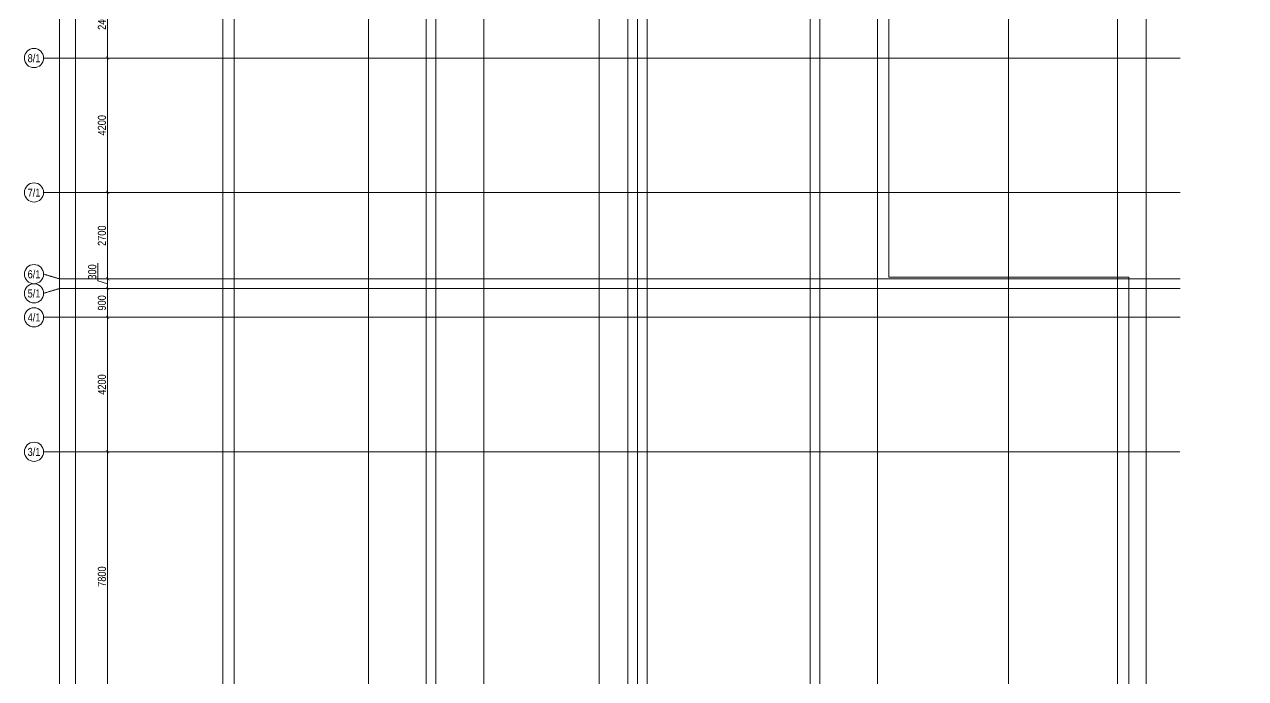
# Model space of a CAD drawing. Header units: millimetres. Extents: x -65509 to 912790, y 446 to 713294.
# Drawn here: x 102768 to 140927, y 571975 to 592411 of the extents above; entities that cross this region are included whole.
import ezdxf
from ezdxf.enums import TextEntityAlignment as Align

# ---------------------------------------------------------------- set-up
doc = ezdxf.new("R2010")
doc.units = ezdxf.units.MM
doc.linetypes.add('CENTER2', pattern=[28.575, 19.05, -3.175, 3.175, -3.175])
doc.linetypes.add('DASHED', pattern=[19.05, 12.7, -6.35])
doc.layers.get('Defpoints').update_dxf_attribs({"color": 250})
doc.layers.add('АР_Делит', color=250, linetype='Continuous', lineweight=0, plot=False)
doc.layers.add('РД_Оси_100', color=250, linetype='Continuous', lineweight=0)
doc.layers.add('РД_Оси_размер', color=250, linetype='Continuous', lineweight=0)
doc.styles.add('style1', font='ARIALN.TTF')
doc.styles.add('ккк', font='isocpeur.ttf', dxfattribs={"width": 0.85, "oblique": 15})
doc.dimstyles.new('Dim100_ареал', dxfattribs={"dimscale": 100, "dimtxt": 2.5, "dimasz": 1, "dimexe": 1, "dimexo": 1, "dimgap": 0.5, "dimtad": 1, "dimzin": 12, "dimdsep": 46, "dimtxsty": 'style1', "dimblk": 'ARCHTICK', "dimcen": 1, "dimdle": 1, "dimclrd": 256, "dimclre": 256, "dimaunit": 1, "dimadec": 0, "dimazin": 3, "dimtfac": 1, "dimtmove": 1, "dimatfit": 3, "dimldrblk": 'OPEN30', "dimfxl": 4, "dimfxlon": 1, "dimtolj": 1, "dimtzin": 0, "dimlwd": 9, "dimlwe": 9, "dimarcsym": 0})

# ---------------------------------------------------------------- blocks, each defined once
blk = doc.blocks.new('A-iden')
at = {"linetype": 'Continuous', "lineweight": 5}
blk.add_circle((0, -4), 3, dxfattribs=at)
at = {"color": 0, "linetype": 'Continuous', "lineweight": 20, "style": 'ккк', "width": 0.85}
blk.add_attdef('ID', text='', height=8, dxfattribs=at).set_placement((0.31, -3.85), align=Align.MIDDLE_CENTER)
blk = doc.blocks.new('_ArchTick')
at = {"color": 0, "linetype": 'ByBlock', "const_width": 0.15}
blk.add_lwpolyline([(-0.5, -0.5), (0.5, 0.5)], dxfattribs=at)
blk = doc.blocks.new('*D245')
at = {"layer": 'Defpoints', "color": 0, "transparency": 16777216}
for p in [(-5455, 134700), (-2955, 134700), (-2955, 0)]:
    blk.add_point(p, dxfattribs=at)
at = {"layer": 'РД_Оси_размер', "color": 0, "lineweight": 5, "transparency": 16777216}
for p, q in [((-5455, -100), (-5455, 134800)), ((-5255, 134700), (-5555, 134700)), ((-5255, 0), (-5555, 0))]:
    blk.add_line(p, q, dxfattribs=at)
at = {"layer": 'РД_Оси_размер', "color": 0, "lineweight": 5, "transparency": 16777216, "xscale": 100, "yscale": 100, "zscale": 100}
for p, rotation in [((-5455, 134700), 90), ((-5455, 0), 270)]:
    blk.add_blockref('_ArchTick', p, dxfattribs=dict(at, rotation=rotation))
at = {"layer": 'РД_Оси_размер', "color": 0, "transparency": 16777216, "insert": (-5633, 67350), "char_height": 250, "attachment_point": 5, "rotation": 90, "style": 'style1'}
blk.add_mtext('\\A1;134700', dxfattribs=at)
blk = doc.blocks.new('_Open30')
at = {"color": 0, "linetype": 'ByBlock', "lineweight": -2}
for p, q in [((-1, 0.27), (0, 0)), ((0, 0), (-1, -0.27)), ((0, 0), (-1, 0))]:
    blk.add_line(p, q, dxfattribs=at)
blk = doc.blocks.new('*D206')
at = {"layer": 'Defpoints', "color": 0, "transparency": 16777216}
for p in [(-3955, 21300), (-2955, 21300), (-3220, 13500)]:
    blk.add_point(p, dxfattribs=at)
at = {"layer": 'РД_Оси_размер', "color": 0, "lineweight": 5, "transparency": 16777216}
for p, q in [((-3955, 13400), (-3955, 21400)), ((-3755, 21300), (-4055, 21300)), ((-3755, 13500), (-4055, 13500))]:
    blk.add_line(p, q, dxfattribs=at)
at = {"layer": 'РД_Оси_размер', "color": 0, "lineweight": 5, "transparency": 16777216, "xscale": 100, "yscale": 100, "zscale": 100}
for p, rotation in [((-3955, 21300), 90), ((-3955, 13500), 270)]:
    blk.add_blockref('_ArchTick', p, dxfattribs=dict(at, rotation=rotation))
at = {"layer": 'РД_Оси_размер', "color": 0, "transparency": 16777216, "insert": (-4133, 17400), "char_height": 250, "attachment_point": 5, "rotation": 90, "style": 'style1'}
blk.add_mtext('\\A1;7800', dxfattribs=at)
blk = doc.blocks.new('*D246')
at = {"layer": 'Defpoints', "color": 0, "transparency": 16777216}
for p in [(-3955, 25500), (-2955, 25500), (-2955, 21300)]:
    blk.add_point(p, dxfattribs=at)
at = {"layer": 'РД_Оси_размер', "color": 0, "lineweight": 5, "transparency": 16777216}
for p, q in [((-3955, 21200), (-3955, 25600)), ((-3755, 25500), (-4055, 25500)), ((-3755, 21300), (-4055, 21300))]:
    blk.add_line(p, q, dxfattribs=at)
at = {"layer": 'РД_Оси_размер', "color": 0, "lineweight": 5, "transparency": 16777216, "xscale": 100, "yscale": 100, "zscale": 100}
for p, rotation in [((-3955, 25500), 90), ((-3955, 21300), 270)]:
    blk.add_blockref('_ArchTick', p, dxfattribs=dict(at, rotation=rotation))
at = {"layer": 'РД_Оси_размер', "color": 0, "transparency": 16777216, "insert": (-4133, 23400), "char_height": 250, "attachment_point": 5, "rotation": 90, "style": 'style1'}
blk.add_mtext('\\A1;4200', dxfattribs=at)
blk = doc.blocks.new('*D247')
at = {"layer": 'Defpoints', "color": 0, "transparency": 16777216}
for p in [(-3955, 26400), (-2955, 26400), (-2955, 25500)]:
    blk.add_point(p, dxfattribs=at)
at = {"layer": 'РД_Оси_размер', "color": 0, "lineweight": 5, "transparency": 16777216}
for p, q in [((-3755, 26400), (-4055, 26400)), ((-3955, 25400), (-3955, 26500)), ((-3755, 25500), (-4055, 25500))]:
    blk.add_line(p, q, dxfattribs=at)
at = {"layer": 'РД_Оси_размер', "color": 0, "lineweight": 5, "transparency": 16777216, "xscale": 100, "yscale": 100, "zscale": 100}
for p, rotation in [((-3955, 26400), 90), ((-3955, 25500), 270)]:
    blk.add_blockref('_ArchTick', p, dxfattribs=dict(at, rotation=rotation))
at = {"layer": 'РД_Оси_размер', "color": 0, "transparency": 16777216, "insert": (-4133, 25950), "char_height": 250, "attachment_point": 5, "rotation": 90, "style": 'style1'}
blk.add_mtext('\\A1;900', dxfattribs=at)
blk = doc.blocks.new('*D248')
at = {"layer": 'Defpoints', "color": 0, "transparency": 16777216}
for p in [(-3955, 26700), (-2955, 26700), (-2955, 26400)]:
    blk.add_point(p, dxfattribs=at)
at = {"layer": 'РД_Оси_размер', "color": 0, "lineweight": 5, "transparency": 16777216}
for p, q in [((-4258, 26641), (-4258, 27193)), ((-3955, 26300), (-3955, 26800)), ((-3955, 26550), (-4258, 26641)), ((-3755, 26700), (-4055, 26700)), ((-3755, 26400), (-4055, 26400))]:
    blk.add_line(p, q, dxfattribs=at)
at = {"layer": 'РД_Оси_размер', "color": 0, "lineweight": 5, "transparency": 16777216, "xscale": 100, "yscale": 100, "zscale": 100}
for p, rotation in [((-3955, 26700), 90), ((-3955, 26400), 270)]:
    blk.add_blockref('_ArchTick', p, dxfattribs=dict(at, rotation=rotation))
at = {"layer": 'РД_Оси_размер', "color": 0, "transparency": 16777216, "insert": (-4435, 26917), "char_height": 250, "attachment_point": 5, "rotation": 90, "style": 'style1'}
blk.add_mtext('\\A1;300', dxfattribs=at)
blk = doc.blocks.new('*D249')
at = {"layer": 'Defpoints', "color": 0, "transparency": 16777216}
for p in [(-3955, 29400), (-2955, 29400), (-2955, 26700)]:
    blk.add_point(p, dxfattribs=at)
at = {"layer": 'РД_Оси_размер', "color": 0, "lineweight": 5, "transparency": 16777216}
for p, q in [((-3755, 29400), (-4055, 29400)), ((-3955, 26600), (-3955, 29500)), ((-3755, 26700), (-4055, 26700))]:
    blk.add_line(p, q, dxfattribs=at)
at = {"layer": 'РД_Оси_размер', "color": 0, "lineweight": 5, "transparency": 16777216, "xscale": 100, "yscale": 100, "zscale": 100}
for p, rotation in [((-3955, 29400), 90), ((-3955, 26700), 270)]:
    blk.add_blockref('_ArchTick', p, dxfattribs=dict(at, rotation=rotation))
at = {"layer": 'РД_Оси_размер', "color": 0, "transparency": 16777216, "insert": (-4133, 28050), "char_height": 250, "attachment_point": 5, "rotation": 90, "style": 'style1'}
blk.add_mtext('\\A1;2700', dxfattribs=at)
blk = doc.blocks.new('*D250')
at = {"layer": 'Defpoints', "color": 0, "transparency": 16777216}
for p in [(-3955, 33600), (-2955, 33600), (-2955, 29400)]:
    blk.add_point(p, dxfattribs=at)
at = {"layer": 'РД_Оси_размер', "color": 0, "lineweight": 5, "transparency": 16777216}
for p, q in [((-3755, 33600), (-4055, 33600)), ((-3955, 29300), (-3955, 33700)), ((-3755, 29400), (-4055, 29400))]:
    blk.add_line(p, q, dxfattribs=at)
at = {"layer": 'РД_Оси_размер', "color": 0, "lineweight": 5, "transparency": 16777216, "xscale": 100, "yscale": 100, "zscale": 100}
for p, rotation in [((-3955, 33600), 90), ((-3955, 29400), 270)]:
    blk.add_blockref('_ArchTick', p, dxfattribs=dict(at, rotation=rotation))
at = {"layer": 'РД_Оси_размер', "color": 0, "transparency": 16777216, "insert": (-4133, 31500), "char_height": 250, "attachment_point": 5, "rotation": 90, "style": 'style1'}
blk.add_mtext('\\A1;4200', dxfattribs=at)
blk = doc.blocks.new('*D251')
at = {"layer": 'Defpoints', "color": 0, "transparency": 16777216}
for p in [(-3955, 36000), (-2955, 36000), (-2955, 33600)]:
    blk.add_point(p, dxfattribs=at)
at = {"layer": 'РД_Оси_размер', "color": 0, "lineweight": 5, "transparency": 16777216}
for p, q in [((-3755, 36000), (-4055, 36000)), ((-3955, 33500), (-3955, 36100)), ((-3755, 33600), (-4055, 33600))]:
    blk.add_line(p, q, dxfattribs=at)
at = {"layer": 'РД_Оси_размер', "color": 0, "lineweight": 5, "transparency": 16777216, "xscale": 100, "yscale": 100, "zscale": 100}
for p, rotation in [((-3955, 36000), 90), ((-3955, 33600), 270)]:
    blk.add_blockref('_ArchTick', p, dxfattribs=dict(at, rotation=rotation))
at = {"layer": 'РД_Оси_размер', "color": 0, "transparency": 16777216, "insert": (-4133, 34800), "char_height": 250, "attachment_point": 5, "rotation": 90, "style": 'style1'}
blk.add_mtext('\\A1;2400', dxfattribs=at)
blk = doc.blocks.new('*D237')
at = {"layer": 'Defpoints', "color": 0, "transparency": 16777216}
for p in [(-4955, 63900), (-2955, 63900), (-2955, 13500)]:
    blk.add_point(p, dxfattribs=at)
at = {"layer": 'РД_Оси_размер', "color": 0, "lineweight": 5, "transparency": 16777216}
for p, q in [((-4755, 63900), (-5055, 63900)), ((-4955, 13400), (-4955, 64000)), ((-4755, 13500), (-5055, 13500))]:
    blk.add_line(p, q, dxfattribs=at)
at = {"layer": 'РД_Оси_размер', "color": 0, "lineweight": 5, "transparency": 16777216, "xscale": 100, "yscale": 100, "zscale": 100}
for p, rotation in [((-4955, 63900), 90), ((-4955, 13500), 270)]:
    blk.add_blockref('_ArchTick', p, dxfattribs=dict(at, rotation=rotation))
at = {"layer": 'РД_Оси_размер', "color": 0, "transparency": 16777216, "insert": (-5133, 38700), "char_height": 250, "attachment_point": 5, "rotation": 90, "style": 'style1'}
blk.add_mtext('\\A1;50400', dxfattribs=at)
blk = doc.blocks.new('СОШ_2200_АР_ОСИ_М100_28.05.24')
at = {"layer": 'АР_Делит', "color": 5, "linetype": 'DASHED'}
blk.add_lwpolyline([(114955, 135155), (114955, -355), (93595.036, -355), (93595.036, 13855), (94145, 13855), (94145, 68320), (66055, 68320), (66055, 13857.73), (83455, 13857.73), (83455, -355), (45245, -355), (45245, 13145), (44695, 13145), (44695, 26755), (45245, 26755), (45245, 68320), (20455, 68320), (20455, 26755), (27955, 26755), (27955, 13145), (-355, 13145), (-355, 100855)], dxfattribs=at)
at = {"layer": 'РД_Оси_100', "linetype": 'CENTER2'}
for p, q in [((0, -6155), (0, 139938.679)), ((4200, -6155), (4200, 139938.679)), ((20100, -6155), (20100, 139938.679)), ((27600, -6155), (27600, 139938.679)), ((29555, 33600), (-5954.958, 33600)), ((29555, 29400), (-5954.958, 29400)), ((-5954.958, 21300), (29555, 21300))]:
    blk.add_line(p, q, dxfattribs=at)
at = {"layer": 'РД_Оси_100', "color": 1, "linetype": 'CENTER2'}
blk.add_line((24200, -6155), (24200, 139938.679), dxfattribs=at)
at = {"layer": 'РД_Оси_100', "linetype": 'CENTER2'}
for points in [[(5849.555, 139938.679), (6000, 139538.679), (6000, -6194.559)], [(6300, -6195.83), (6300, 139538.679), (6450, 139938.679)], [(7800, -6155), (7800, 139938.679)], [(11400, 139938.679), (11400, -6155)], [(12000.12, -6155), (12300, -5755), (12300, 139538.679), (12000, 139938.679)], [(12600, -6155), (12600, 139938.679)], [(13200, -6155), (12900, -5755), (12900, 139538.679), (13220.167, 139939.357)], [(17850, 139938.679), (18000, 139538.679), (18000, -6194.092)], [(18300, -6196.31), (18300, 139538.679), (18450, 139938.679)], [(28500, -6155), (28500, 139938.679)], [(29555, 26700), (-5454.958, 26700), (-5954.958, 26850)], [(29555, 26400), (-5454.958, 26400), (-5954.958, 26250)], [(29555, 25500), (-5954.958, 25500)]]:
    blk.add_lwpolyline(points, dxfattribs=at)
at = {"layer": 'РД_Оси_100', "color": 0}
ref = blk.add_blockref('A-iden', (-6254.958, 34000), dxfattribs=dict(at, xscale=100, yscale=100, zscale=100))
ref.add_attrib('ID', '8/1', dxfattribs={"layer": '0', "linetype": 'Continuous', "height": 250, "style": 'style1'}).set_placement((-6254.958, 33600), align=Align.MIDDLE)
ref = blk.add_blockref('A-iden', (-6254.958, 29800), dxfattribs=dict(at, xscale=100, yscale=100, zscale=100))
ref.add_attrib('ID', '7/1', dxfattribs={"layer": '0', "linetype": 'Continuous', "height": 250, "style": 'style1'}).set_placement((-6254.958, 29400), align=Align.MIDDLE)
ref = blk.add_blockref('A-iden', (-6254.958, 27250), dxfattribs=dict(at, xscale=100, yscale=100, zscale=100))
ref.add_attrib('ID', '6/1', dxfattribs={"layer": '0', "linetype": 'Continuous', "height": 250, "style": 'style1'}).set_placement((-6254.958, 26850), align=Align.MIDDLE)
ref = blk.add_blockref('A-iden', (-6254.957, 26650), dxfattribs=dict(at, xscale=100, yscale=100, zscale=100))
ref.add_attrib('ID', '5/1', dxfattribs={"layer": '0', "linetype": 'Continuous', "height": 250, "style": 'style1'}).set_placement((-6254.957, 26250), align=Align.MIDDLE)
ref = blk.add_blockref('A-iden', (-6254.958, 25900), dxfattribs=dict(at, xscale=100, yscale=100, zscale=100))
ref.add_attrib('ID', '4/1', dxfattribs={"layer": '0', "linetype": 'Continuous', "height": 250, "style": 'style1'}).set_placement((-6254.958, 25500), align=Align.MIDDLE)
ref = blk.add_blockref('A-iden', (-6254.958, 21700), dxfattribs=dict(at, xscale=100, yscale=100, zscale=100))
ref.add_attrib('ID', '3/1', dxfattribs={"layer": '0', "linetype": 'Continuous', "height": 250, "style": 'style1'}).set_placement((-6254.958, 21300), align=Align.MIDDLE)
at = {"layer": 'РД_Оси_размер'}
for base, p1, p2, picture, middle in [((-5454.958, 134700), (-2954.958, 0), (-2954.958, 134700), '*D245', (-5632.601, 67350)), ((-4954.958, 63900), (-2954.958, 13500), (-2954.958, 63900), '*D237', (-5132.601, 38700)), ((-3954.958, 36000), (-2954.958, 33600), (-2954.958, 36000), '*D251', (-4132.601, 34800)), ((-3954.958, 33600), (-2954.958, 29400), (-2954.958, 33600), '*D250', (-4132.601, 31500)), ((-3954.958, 29400), (-2954.958, 26700), (-2954.958, 29400), '*D249', (-4132.601, 28050)), ((-3954.958, 26700), (-2954.958, 26400), (-2954.958, 26700), '*D248', (-4435.244, 26690.793)), ((-3954.958, 26400), (-2954.958, 25500), (-2954.958, 26400), '*D247', (-4132.601, 25950)), ((-3954.958, 25500), (-2954.958, 21300), (-2954.958, 25500), '*D246', (-4132.601, 23400)), ((-3954.958, 21300), (-3220.264, 13500), (-2954.958, 21300), '*D206', (-4132.601, 17400))]:
    dim = blk.add_linear_dim(base=base, p1=p1, p2=p2, angle=90, dimstyle='Dim100_ареал', dxfattribs=at)
    dim.commit()
    dim.dimension.update_dxf_attribs({"geometry": picture, "text_midpoint": middle})

msp = doc.modelspace()

# ---------------------------------------------------------------- block references
at = {"layer": 'РД_Оси_100'}
msp.add_blockref('СОШ_2200_АР_ОСИ_М100_28.05.24', (109322.589, 557760.764), dxfattribs=at)

doc.saveas('drawing.dxf')
